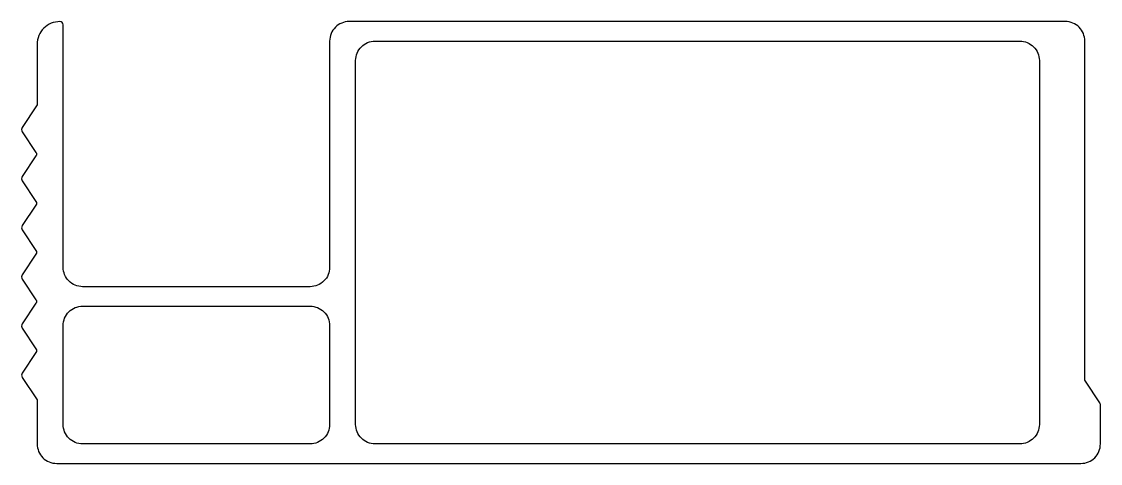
# Model space of a CAD drawing. Extents: x 507.3 to 590.3, y 394.9 to 428.9.
import ezdxf

# ---------------------------------------------------------------- set-up
doc = ezdxf.new("R2010")
doc.units = 0
doc.layers.get('0').update_dxf_attribs({"linetype": 'CONTINUOUS'})

msp = doc.modelspace()

# ---------------------------------------------------------------- linework, layer by layer
for points in [[(508.444, 410.972), (507.388, 409.387, 0.302776), (507.388, 409.054), (508.444, 407.469, -0.302776), (508.444, 407.192), (507.388, 405.607, 0.302776), (507.388, 405.274), (508.444, 403.689, -0.302776), (508.444, 403.412), (507.388, 401.827, 0.302776), (507.388, 401.494), (508.495, 399.834, -0.148069), (508.537, 399.695), (508.537, 396.372, 0.414214), (510.037, 394.872), (588.837, 394.872, 0.414214), (590.337, 396.372), (590.337, 399.395, 0.148069), (590.295, 399.534), (589.179, 401.208, -0.148069), (589.137, 401.346), (589.137, 427.372, 0.414214), (587.637, 428.872), (532.537, 428.872, 0.414214), (531.037, 427.372), (531.037, 409.972, -0.414214), (529.537, 408.472), (512.037, 408.472, -0.414214), (510.537, 409.972), (510.537, 428.622, 0.414214), (510.287, 428.872, 0.414214), (508.537, 427.122), (508.537, 422.526, -0.148069), (508.495, 422.388), (507.388, 420.727, 0.302776), (507.388, 420.394), (508.444, 418.809, -0.302776), (508.444, 418.532), (507.388, 416.947, 0.302776), (507.388, 416.614), (508.444, 415.029, -0.302776), (508.444, 414.752), (507.388, 413.167, 0.302776), (507.388, 412.834), (508.444, 411.249, -0.302776)], [(584.137, 427.372, -0.414214), (585.637, 425.872), (585.637, 397.872, -0.414214), (584.137, 396.372), (534.537, 396.372, -0.414214), (533.037, 397.872), (533.037, 425.872, -0.414214), (534.537, 427.372)], [(512.037, 396.372, -0.414214), (510.537, 397.872), (510.537, 405.472, -0.414214), (512.037, 406.972), (529.537, 406.972, -0.414214), (531.037, 405.472), (531.037, 397.872, -0.414214), (529.537, 396.372)]]:
    msp.add_lwpolyline(points, format="xyb", close=True)

doc.saveas('drawing.dxf')
